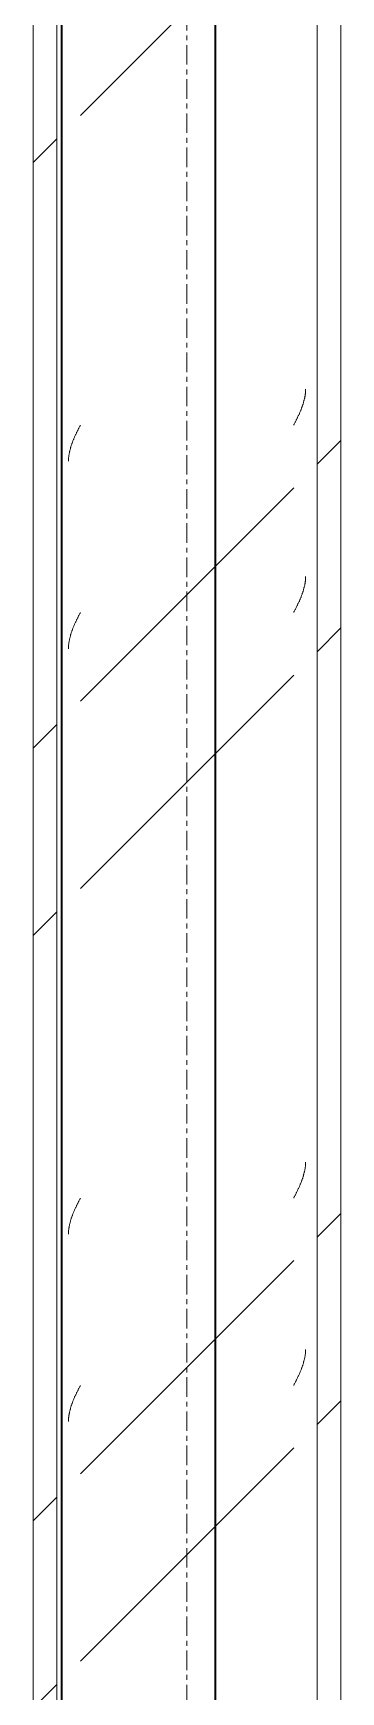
# Model space of a CAD drawing. Header units: centimetres. Extents: x -7221 to 15977, y -285 to 1507.
# Drawn here: x -6460.4 to -6440.4, y 166.6 to 274.6 of the extents above; entities that cross this region are included whole.
import ezdxf

# ---------------------------------------------------------------- set-up
doc = ezdxf.new("R2010")
doc.units = ezdxf.units.CM
doc.linetypes.add('Grid Line', pattern=[2.2225, 1.27, -0.3175, 0.3175, -0.3175])
for name, color, linetype, lineweight in [('I-WALL', 7, 'Continuous', 9), ('S-COLS', 7, 'Continuous', 9), ('S-GRID', 7, 'Continuous', 9)]:
    doc.layers.add(name, color=color, linetype=linetype, lineweight=lineweight)
pattern_1 = [(45, (0, 0), (-25.14472, 25.14472), []), (45, (0, 38.1), (-25.14472, 25.14472), [])]

# ---------------------------------------------------------------- blocks, each defined once
blk = doc.blocks.new('PQ_RVR_ARQ-01_ZZ_ZZ_MO_T_A_rvt-1-Elevación Eje 10')
at = {"layer": 'I-WALL', "color": 254, "lineweight": 35, "true_color": 0xcccccc}
for p, q in [((-6458.6, 398.96), (-6458.6, 94)), ((-6448.6, 94), (-6448.6, 398.96))]:
    blk.add_line(p, q, dxfattribs=at)
blk = doc.blocks.new('FP_3-Elevación Eje 10')
at = {"layer": 'S-COLS', "color": 9, "true_color": 0xc0c0c0}
for p, q in [((-6442.92, 250.37), (-6442.91, 250.4)), ((-6442.91, 250.4), (-6442.9, 250.44)), ((-6442.9, 250.44), (-6442.89, 250.48)), ((-6442.89, 250.48), (-6442.88, 250.51)), ((-6442.88, 250.51), (-6442.87, 250.55)), ((-6442.87, 250.55), (-6442.86, 250.59)), ((-6442.86, 250.59), (-6442.85, 250.63)), ((-6442.85, 250.63), (-6442.84, 250.66)), ((-6442.84, 250.66), (-6442.83, 250.7)), ((-6442.83, 250.7), (-6442.82, 250.74)), ((-6442.82, 250.74), (-6442.81, 250.78)), ((-6442.81, 250.78), (-6442.8, 250.81)), ((-6442.8, 250.81), (-6442.79, 250.85)), ((-6442.79, 250.89), (-6442.78, 250.93)), ((-6442.79, 250.85), (-6442.79, 250.89)), ((-6442.78, 250.93), (-6442.77, 250.96)), ((-6442.77, 251), (-6442.76, 251.04)), ((-6442.77, 250.96), (-6442.77, 251)), ((-6442.76, 251.07), (-6442.75, 251.11)), ((-6442.76, 251.04), (-6442.76, 251.07)), ((-6442.75, 251.19), (-6442.74, 251.22)), ((-6442.75, 251.15), (-6442.75, 251.19)), ((-6442.75, 251.11), (-6442.75, 251.15)), ((-6442.74, 251.37), (-6442.74, 251.41)), ((-6442.74, 251.34), (-6442.74, 251.37)), ((-6442.74, 251.3), (-6442.74, 251.34)), ((-6442.74, 251.26), (-6442.74, 251.3)), ((-6442.74, 251.22), (-6442.74, 251.26)), ((-6443.39, 249.28), (-6443.37, 249.32)), ((-6443.37, 249.32), (-6443.35, 249.36)), ((-6443.35, 249.36), (-6443.34, 249.4)), ((-6443.34, 249.4), (-6443.32, 249.43)), ((-6443.32, 249.43), (-6443.3, 249.47)), ((-6443.3, 249.47), (-6443.28, 249.51)), ((-6443.28, 249.51), (-6443.26, 249.55)), ((-6443.26, 249.55), (-6443.25, 249.58)), ((-6443.25, 249.58), (-6443.23, 249.62)), ((-6443.23, 249.62), (-6443.21, 249.66)), ((-6443.21, 249.66), (-6443.19, 249.69)), ((-6443.19, 249.69), (-6443.18, 249.73)), ((-6443.18, 249.73), (-6443.16, 249.77)), ((-6443.16, 249.77), (-6443.14, 249.81)), ((-6443.14, 249.81), (-6443.13, 249.84)), ((-6443.13, 249.84), (-6443.11, 249.88)), ((-6443.11, 249.88), (-6443.09, 249.92)), ((-6443.09, 249.92), (-6443.08, 249.96)), ((-6443.08, 249.96), (-6443.06, 249.99)), ((-6443.06, 249.99), (-6443.05, 250.03)), ((-6443.05, 250.03), (-6443.03, 250.07)), ((-6443.03, 250.07), (-6443.02, 250.1)), ((-6443.02, 250.1), (-6443, 250.14)), ((-6443, 250.14), (-6442.99, 250.18)), ((-6442.99, 250.18), (-6442.97, 250.22)), ((-6442.97, 250.22), (-6442.96, 250.25)), ((-6442.96, 250.25), (-6442.95, 250.29)), ((-6442.95, 250.29), (-6442.94, 250.33)), ((-6442.94, 250.33), (-6442.92, 250.37)), ((-6443.5, 249.06), (-6443.49, 249.1)), ((-6443.49, 249.1), (-6443.47, 249.13)), ((-6443.47, 249.13), (-6443.45, 249.17)), ((-6443.45, 249.17), (-6443.43, 249.21)), ((-6443.43, 249.21), (-6443.41, 249.25)), ((-6443.41, 249.25), (-6443.39, 249.28)), ((-6442.84, 238.47), (-6442.83, 238.51)), ((-6442.83, 238.51), (-6442.82, 238.55)), ((-6442.82, 238.55), (-6442.81, 238.59)), ((-6442.81, 238.59), (-6442.8, 238.62)), ((-6442.8, 238.62), (-6442.79, 238.66)), ((-6442.79, 238.7), (-6442.78, 238.74)), ((-6442.79, 238.66), (-6442.79, 238.7)), ((-6442.78, 238.74), (-6442.77, 238.77)), ((-6442.77, 238.81), (-6442.76, 238.85)), ((-6442.77, 238.77), (-6442.77, 238.81)), ((-6442.76, 238.89), (-6442.75, 238.92)), ((-6442.76, 238.85), (-6442.76, 238.89)), ((-6442.75, 239), (-6442.74, 239.03)), ((-6442.75, 238.96), (-6442.75, 239)), ((-6442.75, 238.92), (-6442.75, 238.96)), ((-6442.74, 239.18), (-6442.74, 239.22)), ((-6442.74, 239.15), (-6442.74, 239.18)), ((-6442.74, 239.11), (-6442.74, 239.15)), ((-6442.74, 239.07), (-6442.74, 239.11)), ((-6442.74, 239.03), (-6442.74, 239.07)), ((-6443.25, 237.39), (-6443.23, 237.43)), ((-6443.23, 237.43), (-6443.21, 237.47)), ((-6443.21, 237.47), (-6443.19, 237.5)), ((-6443.19, 237.5), (-6443.18, 237.54)), ((-6443.18, 237.54), (-6443.16, 237.58)), ((-6443.16, 237.58), (-6443.14, 237.62)), ((-6443.14, 237.62), (-6443.13, 237.65)), ((-6443.13, 237.65), (-6443.11, 237.69)), ((-6443.11, 237.69), (-6443.09, 237.73)), ((-6443.09, 237.73), (-6443.08, 237.77)), ((-6443.08, 237.77), (-6443.06, 237.8)), ((-6443.06, 237.8), (-6443.05, 237.84)), ((-6443.05, 237.84), (-6443.03, 237.88)), ((-6443.03, 237.88), (-6443.02, 237.92)), ((-6443.02, 237.92), (-6443, 237.95)), ((-6443, 237.95), (-6442.99, 237.99)), ((-6442.99, 237.99), (-6442.97, 238.03)), ((-6442.97, 238.03), (-6442.96, 238.06)), ((-6442.96, 238.06), (-6442.95, 238.1)), ((-6442.95, 238.1), (-6442.94, 238.14)), ((-6442.94, 238.14), (-6442.92, 238.18)), ((-6442.92, 238.18), (-6442.91, 238.21)), ((-6442.91, 238.21), (-6442.9, 238.25)), ((-6442.9, 238.25), (-6442.89, 238.29)), ((-6442.89, 238.29), (-6442.88, 238.33)), ((-6442.88, 238.33), (-6442.87, 238.36)), ((-6442.87, 238.36), (-6442.86, 238.4)), ((-6442.86, 238.4), (-6442.85, 238.44)), ((-6442.85, 238.44), (-6442.84, 238.47)), ((-6443.5, 236.87), (-6443.49, 236.91)), ((-6443.49, 236.91), (-6443.47, 236.95)), ((-6443.47, 236.95), (-6443.45, 236.98)), ((-6443.45, 236.98), (-6443.43, 237.02)), ((-6443.43, 237.02), (-6443.41, 237.06)), ((-6443.41, 237.06), (-6443.39, 237.09)), ((-6443.39, 237.09), (-6443.37, 237.13)), ((-6443.37, 237.13), (-6443.35, 237.17)), ((-6443.35, 237.17), (-6443.34, 237.21)), ((-6443.34, 237.21), (-6443.32, 237.24)), ((-6443.32, 237.24), (-6443.3, 237.28)), ((-6443.3, 237.28), (-6443.28, 237.32)), ((-6443.28, 237.32), (-6443.26, 237.36)), ((-6443.26, 237.36), (-6443.25, 237.39)), ((-6442.77, 200.71), (-6442.76, 200.75)), ((-6442.76, 200.79), (-6442.75, 200.82)), ((-6442.76, 200.75), (-6442.76, 200.79)), ((-6442.75, 200.9), (-6442.74, 200.93)), ((-6442.75, 200.86), (-6442.75, 200.9)), ((-6442.75, 200.82), (-6442.75, 200.86)), ((-6442.74, 201.08), (-6442.74, 201.12)), ((-6442.74, 201.05), (-6442.74, 201.08)), ((-6442.74, 201.01), (-6442.74, 201.05)), ((-6442.74, 200.97), (-6442.74, 201.01)), ((-6442.74, 200.93), (-6442.74, 200.97)), ((-6443.09, 199.63), (-6443.08, 199.67)), ((-6443.08, 199.67), (-6443.06, 199.7)), ((-6443.06, 199.7), (-6443.05, 199.74)), ((-6443.05, 199.74), (-6443.03, 199.78)), ((-6443.03, 199.78), (-6443.02, 199.82)), ((-6443.02, 199.82), (-6443, 199.85)), ((-6443, 199.85), (-6442.99, 199.89)), ((-6442.99, 199.89), (-6442.97, 199.93)), ((-6442.97, 199.93), (-6442.96, 199.96)), ((-6442.96, 199.96), (-6442.95, 200)), ((-6442.95, 200), (-6442.94, 200.04)), ((-6442.94, 200.04), (-6442.92, 200.08)), ((-6442.92, 200.08), (-6442.91, 200.11)), ((-6442.91, 200.11), (-6442.9, 200.15)), ((-6442.9, 200.15), (-6442.89, 200.19)), ((-6442.89, 200.19), (-6442.88, 200.23)), ((-6442.88, 200.23), (-6442.87, 200.26)), ((-6442.87, 200.26), (-6442.86, 200.3)), ((-6442.86, 200.3), (-6442.85, 200.34)), ((-6442.85, 200.34), (-6442.84, 200.37)), ((-6442.84, 200.37), (-6442.83, 200.41)), ((-6442.83, 200.41), (-6442.82, 200.45)), ((-6442.82, 200.45), (-6442.81, 200.49)), ((-6442.81, 200.49), (-6442.8, 200.52)), ((-6442.8, 200.52), (-6442.79, 200.56)), ((-6442.79, 200.6), (-6442.78, 200.64)), ((-6442.79, 200.56), (-6442.79, 200.6)), ((-6442.78, 200.64), (-6442.77, 200.67)), ((-6442.77, 200.67), (-6442.77, 200.71)), ((-6443.5, 198.77), (-6443.49, 198.81)), ((-6443.49, 198.81), (-6443.47, 198.85)), ((-6443.47, 198.85), (-6443.45, 198.88)), ((-6443.45, 198.88), (-6443.43, 198.92)), ((-6443.43, 198.92), (-6443.41, 198.96)), ((-6443.41, 198.96), (-6443.39, 198.99)), ((-6443.39, 198.99), (-6443.37, 199.03)), ((-6443.37, 199.03), (-6443.35, 199.07)), ((-6443.35, 199.07), (-6443.34, 199.11)), ((-6443.34, 199.11), (-6443.32, 199.14)), ((-6443.32, 199.14), (-6443.3, 199.18)), ((-6443.3, 199.18), (-6443.28, 199.22)), ((-6443.28, 199.22), (-6443.26, 199.26)), ((-6443.26, 199.26), (-6443.25, 199.29)), ((-6443.25, 199.29), (-6443.23, 199.33)), ((-6443.23, 199.33), (-6443.21, 199.37)), ((-6443.21, 199.37), (-6443.19, 199.4)), ((-6443.19, 199.4), (-6443.18, 199.44)), ((-6443.18, 199.44), (-6443.16, 199.48)), ((-6443.16, 199.48), (-6443.14, 199.52)), ((-6443.14, 199.52), (-6443.13, 199.55)), ((-6443.13, 199.55), (-6443.11, 199.59)), ((-6443.11, 199.59), (-6443.09, 199.63)), ((-6442.74, 188.89), (-6442.74, 188.93)), ((-6442.74, 188.86), (-6442.74, 188.89)), ((-6442.74, 188.82), (-6442.74, 188.86)), ((-6442.96, 187.77), (-6442.95, 187.81)), ((-6442.95, 187.81), (-6442.94, 187.85)), ((-6442.94, 187.85), (-6442.92, 187.89)), ((-6442.92, 187.89), (-6442.91, 187.92)), ((-6442.91, 187.92), (-6442.9, 187.96)), ((-6442.9, 187.96), (-6442.89, 188)), ((-6442.89, 188), (-6442.88, 188.04)), ((-6442.88, 188.04), (-6442.87, 188.07)), ((-6442.87, 188.07), (-6442.86, 188.11)), ((-6442.86, 188.11), (-6442.85, 188.15)), ((-6442.85, 188.15), (-6442.84, 188.19)), ((-6442.84, 188.19), (-6442.83, 188.22)), ((-6442.83, 188.22), (-6442.82, 188.26)), ((-6442.82, 188.26), (-6442.81, 188.3)), ((-6442.81, 188.3), (-6442.8, 188.33)), ((-6442.8, 188.33), (-6442.79, 188.37)), ((-6442.79, 188.41), (-6442.78, 188.45)), ((-6442.79, 188.37), (-6442.79, 188.41)), ((-6442.78, 188.45), (-6442.77, 188.48)), ((-6442.77, 188.52), (-6442.76, 188.56)), ((-6442.77, 188.48), (-6442.77, 188.52)), ((-6442.76, 188.6), (-6442.75, 188.63)), ((-6442.76, 188.56), (-6442.76, 188.6)), ((-6442.75, 188.71), (-6442.74, 188.74)), ((-6442.75, 188.67), (-6442.75, 188.71)), ((-6442.75, 188.63), (-6442.75, 188.67)), ((-6442.74, 188.78), (-6442.74, 188.82)), ((-6442.74, 188.74), (-6442.74, 188.78)), ((-6443.45, 186.69), (-6443.43, 186.73)), ((-6443.43, 186.73), (-6443.41, 186.77)), ((-6443.41, 186.77), (-6443.39, 186.81)), ((-6443.39, 186.81), (-6443.37, 186.84)), ((-6443.37, 186.84), (-6443.35, 186.88)), ((-6443.35, 186.88), (-6443.34, 186.92)), ((-6443.34, 186.92), (-6443.32, 186.95)), ((-6443.32, 186.95), (-6443.3, 186.99)), ((-6443.3, 186.99), (-6443.28, 187.03)), ((-6443.28, 187.03), (-6443.26, 187.07)), ((-6443.26, 187.07), (-6443.25, 187.1)), ((-6443.25, 187.1), (-6443.23, 187.14)), ((-6443.23, 187.14), (-6443.21, 187.18)), ((-6443.21, 187.18), (-6443.19, 187.22)), ((-6443.19, 187.22), (-6443.18, 187.25)), ((-6443.18, 187.25), (-6443.16, 187.29)), ((-6443.16, 187.29), (-6443.14, 187.33)), ((-6443.14, 187.33), (-6443.13, 187.36)), ((-6443.13, 187.36), (-6443.11, 187.4)), ((-6443.11, 187.4), (-6443.09, 187.44)), ((-6443.09, 187.44), (-6443.08, 187.48)), ((-6443.08, 187.48), (-6443.06, 187.51)), ((-6443.06, 187.51), (-6443.05, 187.55)), ((-6443.05, 187.55), (-6443.03, 187.59)), ((-6443.03, 187.59), (-6443.02, 187.63)), ((-6443.02, 187.63), (-6443, 187.66)), ((-6443, 187.66), (-6442.99, 187.7)), ((-6442.99, 187.7), (-6442.97, 187.74)), ((-6442.97, 187.74), (-6442.96, 187.77)), ((-6443.5, 186.58), (-6443.49, 186.62)), ((-6443.49, 186.62), (-6443.47, 186.66)), ((-6443.47, 186.66), (-6443.45, 186.69))]:
    blk.add_line(p, q, dxfattribs=at)
blk = doc.blocks.new('FP_4-Elevación Eje 10')
at = {"layer": 'S-COLS', "color": 9, "true_color": 0xc0c0c0}
for p, q in [((-6457.8, 248.2), (-6457.78, 248.24)), ((-6457.78, 248.24), (-6457.76, 248.28)), ((-6457.76, 248.28), (-6457.75, 248.31)), ((-6457.75, 248.31), (-6457.73, 248.35)), ((-6457.73, 248.35), (-6457.71, 248.39)), ((-6457.71, 248.39), (-6457.7, 248.43)), ((-6457.7, 248.43), (-6457.68, 248.46)), ((-6457.68, 248.46), (-6457.66, 248.5)), ((-6457.66, 248.5), (-6457.64, 248.54)), ((-6457.64, 248.54), (-6457.63, 248.58)), ((-6457.63, 248.58), (-6457.61, 248.61)), ((-6457.61, 248.61), (-6457.59, 248.65)), ((-6457.59, 248.65), (-6457.57, 248.69)), ((-6457.57, 248.69), (-6457.55, 248.72)), ((-6457.55, 248.72), (-6457.53, 248.76)), ((-6457.53, 248.76), (-6457.52, 248.8)), ((-6457.52, 248.8), (-6457.5, 248.84)), ((-6457.5, 248.84), (-6457.48, 248.87)), ((-6457.48, 248.87), (-6457.46, 248.91)), ((-6457.46, 248.91), (-6457.44, 248.95)), ((-6457.44, 248.95), (-6457.42, 248.99)), ((-6457.42, 248.99), (-6457.4, 249.02)), ((-6457.4, 249.02), (-6457.38, 249.06)), ((-6458.12, 247.12), (-6458.11, 247.16)), ((-6458.11, 247.19), (-6458.1, 247.23)), ((-6458.11, 247.16), (-6458.11, 247.19)), ((-6458.1, 247.23), (-6458.09, 247.27)), ((-6458.09, 247.31), (-6458.08, 247.34)), ((-6458.09, 247.27), (-6458.09, 247.31)), ((-6458.08, 247.34), (-6458.07, 247.38)), ((-6458.07, 247.38), (-6458.06, 247.42)), ((-6458.06, 247.42), (-6458.05, 247.46)), ((-6458.05, 247.46), (-6458.04, 247.49)), ((-6458.04, 247.49), (-6458.03, 247.53)), ((-6458.03, 247.53), (-6458.02, 247.57)), ((-6458.02, 247.57), (-6458.01, 247.61)), ((-6458.01, 247.61), (-6458, 247.64)), ((-6458, 247.64), (-6457.99, 247.68)), ((-6457.99, 247.68), (-6457.98, 247.72)), ((-6457.98, 247.72), (-6457.97, 247.75)), ((-6457.97, 247.75), (-6457.95, 247.79)), ((-6457.95, 247.79), (-6457.94, 247.83)), ((-6457.94, 247.83), (-6457.93, 247.87)), ((-6457.93, 247.87), (-6457.91, 247.9)), ((-6457.91, 247.9), (-6457.9, 247.94)), ((-6457.9, 247.94), (-6457.89, 247.98)), ((-6457.89, 247.98), (-6457.87, 248.02)), ((-6457.87, 248.02), (-6457.86, 248.05)), ((-6457.86, 248.05), (-6457.84, 248.09)), ((-6457.84, 248.09), (-6457.83, 248.13)), ((-6457.83, 248.13), (-6457.81, 248.16)), ((-6457.81, 248.16), (-6457.8, 248.2)), ((-6458.15, 246.9), (-6458.14, 246.93)), ((-6458.15, 246.86), (-6458.15, 246.9)), ((-6458.15, 246.82), (-6458.15, 246.86)), ((-6458.15, 246.78), (-6458.15, 246.82)), ((-6458.15, 246.75), (-6458.15, 246.78)), ((-6458.15, 246.71), (-6458.15, 246.75)), ((-6458.14, 246.97), (-6458.13, 247.01)), ((-6458.14, 246.93), (-6458.14, 246.97)), ((-6458.13, 247.08), (-6458.12, 247.12)), ((-6458.13, 247.05), (-6458.13, 247.08)), ((-6458.13, 247.01), (-6458.13, 247.05)), ((-6457.66, 236.31), (-6457.64, 236.35)), ((-6457.64, 236.35), (-6457.63, 236.39)), ((-6457.63, 236.39), (-6457.61, 236.42)), ((-6457.61, 236.42), (-6457.59, 236.46)), ((-6457.59, 236.46), (-6457.57, 236.5)), ((-6457.57, 236.5), (-6457.55, 236.53)), ((-6457.55, 236.53), (-6457.53, 236.57)), ((-6457.53, 236.57), (-6457.52, 236.61)), ((-6457.52, 236.61), (-6457.5, 236.65)), ((-6457.5, 236.65), (-6457.48, 236.68)), ((-6457.48, 236.68), (-6457.46, 236.72)), ((-6457.46, 236.72), (-6457.44, 236.76)), ((-6457.44, 236.76), (-6457.42, 236.8)), ((-6457.42, 236.8), (-6457.4, 236.83)), ((-6457.4, 236.83), (-6457.38, 236.87)), ((-6458.06, 235.23), (-6458.05, 235.27)), ((-6458.05, 235.27), (-6458.04, 235.3)), ((-6458.04, 235.3), (-6458.03, 235.34)), ((-6458.03, 235.34), (-6458.02, 235.38)), ((-6458.02, 235.38), (-6458.01, 235.42)), ((-6458.01, 235.42), (-6458, 235.45)), ((-6458, 235.45), (-6457.99, 235.49)), ((-6457.99, 235.49), (-6457.98, 235.53)), ((-6457.98, 235.53), (-6457.97, 235.56)), ((-6457.97, 235.56), (-6457.95, 235.6)), ((-6457.95, 235.6), (-6457.94, 235.64)), ((-6457.94, 235.64), (-6457.93, 235.68)), ((-6457.93, 235.68), (-6457.91, 235.71)), ((-6457.91, 235.71), (-6457.9, 235.75)), ((-6457.9, 235.75), (-6457.89, 235.79)), ((-6457.89, 235.79), (-6457.87, 235.83)), ((-6457.87, 235.83), (-6457.86, 235.86)), ((-6457.86, 235.86), (-6457.84, 235.9)), ((-6457.84, 235.9), (-6457.83, 235.94)), ((-6457.83, 235.94), (-6457.81, 235.98)), ((-6457.81, 235.98), (-6457.8, 236.01)), ((-6457.8, 236.01), (-6457.78, 236.05)), ((-6457.78, 236.05), (-6457.76, 236.09)), ((-6457.76, 236.09), (-6457.75, 236.12)), ((-6457.75, 236.12), (-6457.73, 236.16)), ((-6457.73, 236.16), (-6457.71, 236.2)), ((-6457.71, 236.2), (-6457.7, 236.24)), ((-6457.7, 236.24), (-6457.68, 236.27)), ((-6457.68, 236.27), (-6457.66, 236.31)), ((-6458.15, 234.71), (-6458.14, 234.74)), ((-6458.15, 234.67), (-6458.15, 234.71)), ((-6458.15, 234.63), (-6458.15, 234.67)), ((-6458.15, 234.59), (-6458.15, 234.63)), ((-6458.15, 234.56), (-6458.15, 234.59)), ((-6458.15, 234.52), (-6458.15, 234.56)), ((-6458.14, 234.78), (-6458.13, 234.82)), ((-6458.14, 234.74), (-6458.14, 234.78)), ((-6458.13, 234.89), (-6458.12, 234.93)), ((-6458.13, 234.86), (-6458.13, 234.89)), ((-6458.13, 234.82), (-6458.13, 234.86)), ((-6458.12, 234.93), (-6458.11, 234.97)), ((-6458.11, 235.01), (-6458.1, 235.04)), ((-6458.11, 234.97), (-6458.11, 235.01)), ((-6458.1, 235.04), (-6458.09, 235.08)), ((-6458.09, 235.12), (-6458.08, 235.15)), ((-6458.09, 235.08), (-6458.09, 235.12)), ((-6458.08, 235.15), (-6458.07, 235.19)), ((-6458.07, 235.19), (-6458.06, 235.23)), ((-6457.5, 198.55), (-6457.48, 198.58)), ((-6457.48, 198.58), (-6457.46, 198.62)), ((-6457.46, 198.62), (-6457.44, 198.66)), ((-6457.44, 198.66), (-6457.42, 198.7)), ((-6457.42, 198.7), (-6457.4, 198.73)), ((-6457.4, 198.73), (-6457.38, 198.77)), ((-6457.97, 197.46), (-6457.95, 197.5)), ((-6457.95, 197.5), (-6457.94, 197.54)), ((-6457.94, 197.54), (-6457.93, 197.58)), ((-6457.93, 197.58), (-6457.91, 197.61)), ((-6457.91, 197.61), (-6457.9, 197.65)), ((-6457.9, 197.65), (-6457.89, 197.69)), ((-6457.89, 197.69), (-6457.87, 197.73)), ((-6457.87, 197.73), (-6457.86, 197.76)), ((-6457.86, 197.76), (-6457.84, 197.8)), ((-6457.84, 197.8), (-6457.83, 197.84)), ((-6457.83, 197.84), (-6457.81, 197.88)), ((-6457.81, 197.88), (-6457.8, 197.91)), ((-6457.8, 197.91), (-6457.78, 197.95)), ((-6457.78, 197.95), (-6457.76, 197.99)), ((-6457.76, 197.99), (-6457.75, 198.02)), ((-6457.75, 198.02), (-6457.73, 198.06)), ((-6457.73, 198.06), (-6457.71, 198.1)), ((-6457.71, 198.1), (-6457.7, 198.14)), ((-6457.7, 198.14), (-6457.68, 198.17)), ((-6457.68, 198.17), (-6457.66, 198.21)), ((-6457.66, 198.21), (-6457.64, 198.25)), ((-6457.64, 198.25), (-6457.63, 198.29)), ((-6457.63, 198.29), (-6457.61, 198.32)), ((-6457.61, 198.32), (-6457.59, 198.36)), ((-6457.59, 198.36), (-6457.57, 198.4)), ((-6457.57, 198.4), (-6457.55, 198.43)), ((-6457.55, 198.43), (-6457.53, 198.47)), ((-6457.53, 198.47), (-6457.52, 198.51)), ((-6457.52, 198.51), (-6457.5, 198.55)), ((-6458.15, 196.61), (-6458.14, 196.64)), ((-6458.15, 196.57), (-6458.15, 196.61)), ((-6458.15, 196.53), (-6458.15, 196.57)), ((-6458.15, 196.49), (-6458.15, 196.53)), ((-6458.15, 196.46), (-6458.15, 196.49)), ((-6458.15, 196.42), (-6458.15, 196.46)), ((-6458.14, 196.68), (-6458.13, 196.72)), ((-6458.14, 196.64), (-6458.14, 196.68)), ((-6458.13, 196.79), (-6458.12, 196.83)), ((-6458.13, 196.76), (-6458.13, 196.79)), ((-6458.13, 196.72), (-6458.13, 196.76)), ((-6458.12, 196.83), (-6458.11, 196.87)), ((-6458.11, 196.91), (-6458.1, 196.94)), ((-6458.11, 196.87), (-6458.11, 196.91)), ((-6458.1, 196.94), (-6458.09, 196.98)), ((-6458.09, 197.02), (-6458.08, 197.05)), ((-6458.09, 196.98), (-6458.09, 197.02)), ((-6458.08, 197.05), (-6458.07, 197.09)), ((-6458.07, 197.09), (-6458.06, 197.13)), ((-6458.06, 197.13), (-6458.05, 197.17)), ((-6458.05, 197.17), (-6458.04, 197.2)), ((-6458.04, 197.2), (-6458.03, 197.24)), ((-6458.03, 197.24), (-6458.02, 197.28)), ((-6458.02, 197.28), (-6458.01, 197.32)), ((-6458.01, 197.32), (-6458, 197.35)), ((-6458, 197.35), (-6457.99, 197.39)), ((-6457.99, 197.39), (-6457.98, 197.43)), ((-6457.98, 197.43), (-6457.97, 197.46)), ((-6457.84, 185.61), (-6457.83, 185.65)), ((-6457.83, 185.65), (-6457.81, 185.69)), ((-6457.81, 185.69), (-6457.8, 185.72)), ((-6457.8, 185.72), (-6457.78, 185.76)), ((-6457.78, 185.76), (-6457.76, 185.8)), ((-6457.76, 185.8), (-6457.75, 185.84)), ((-6457.75, 185.84), (-6457.73, 185.87)), ((-6457.73, 185.87), (-6457.71, 185.91)), ((-6457.71, 185.91), (-6457.7, 185.95)), ((-6457.7, 185.95), (-6457.68, 185.98)), ((-6457.68, 185.98), (-6457.66, 186.02)), ((-6457.66, 186.02), (-6457.64, 186.06)), ((-6457.64, 186.06), (-6457.63, 186.1)), ((-6457.63, 186.1), (-6457.61, 186.13)), ((-6457.61, 186.13), (-6457.59, 186.17)), ((-6457.59, 186.17), (-6457.57, 186.21)), ((-6457.57, 186.21), (-6457.55, 186.25)), ((-6457.55, 186.25), (-6457.53, 186.28)), ((-6457.53, 186.28), (-6457.52, 186.32)), ((-6457.52, 186.32), (-6457.5, 186.36)), ((-6457.5, 186.36), (-6457.48, 186.39)), ((-6457.48, 186.39), (-6457.46, 186.43)), ((-6457.46, 186.43), (-6457.44, 186.47)), ((-6457.44, 186.47), (-6457.42, 186.51)), ((-6457.42, 186.51), (-6457.4, 186.54)), ((-6457.4, 186.54), (-6457.38, 186.58)), ((-6458.13, 184.6), (-6458.12, 184.64)), ((-6458.13, 184.57), (-6458.13, 184.6)), ((-6458.13, 184.53), (-6458.13, 184.57)), ((-6458.12, 184.64), (-6458.11, 184.68)), ((-6458.11, 184.72), (-6458.1, 184.75)), ((-6458.11, 184.68), (-6458.11, 184.72)), ((-6458.1, 184.75), (-6458.09, 184.79)), ((-6458.09, 184.83), (-6458.08, 184.87)), ((-6458.09, 184.79), (-6458.09, 184.83)), ((-6458.08, 184.87), (-6458.07, 184.9)), ((-6458.07, 184.9), (-6458.06, 184.94)), ((-6458.06, 184.94), (-6458.05, 184.98)), ((-6458.05, 184.98), (-6458.04, 185.01)), ((-6458.04, 185.01), (-6458.03, 185.05)), ((-6458.03, 185.05), (-6458.02, 185.09)), ((-6458.02, 185.09), (-6458.01, 185.13)), ((-6458.01, 185.13), (-6458, 185.16)), ((-6458, 185.16), (-6457.99, 185.2)), ((-6457.99, 185.2), (-6457.98, 185.24)), ((-6457.98, 185.24), (-6457.97, 185.28)), ((-6457.97, 185.28), (-6457.95, 185.31)), ((-6457.95, 185.31), (-6457.94, 185.35)), ((-6457.94, 185.35), (-6457.93, 185.39)), ((-6457.93, 185.39), (-6457.91, 185.42)), ((-6457.91, 185.42), (-6457.9, 185.46)), ((-6457.9, 185.46), (-6457.89, 185.5)), ((-6457.89, 185.5), (-6457.87, 185.54)), ((-6457.87, 185.54), (-6457.86, 185.57)), ((-6457.86, 185.57), (-6457.84, 185.61)), ((-6458.15, 184.42), (-6458.14, 184.45)), ((-6458.15, 184.38), (-6458.15, 184.42)), ((-6458.15, 184.34), (-6458.15, 184.38)), ((-6458.15, 184.31), (-6458.15, 184.34)), ((-6458.15, 184.27), (-6458.15, 184.31)), ((-6458.15, 184.23), (-6458.15, 184.27)), ((-6458.14, 184.49), (-6458.13, 184.53)), ((-6458.14, 184.45), (-6458.14, 184.49))]:
    blk.add_line(p, q, dxfattribs=at)
blk = doc.blocks.new('UC-Perfil universal-Pilar - 200 x 200-1743406-Elevación Eje 10')
at = {"layer": 'S-COLS', "true_color": 0xc0c0c0}
h = blk.add_hatch(dxfattribs=at)
h.set_pattern_fill('FP_2', color=9, style=0, pattern_type=2)
h.set_pattern_definition(pattern_1)
h.paths.add_polyline_path([(-6458.9, 94), (-6458.9, 378.86), (-6460.44, 378.86), (-6460.44, 94)])
h = blk.add_hatch(dxfattribs=at)
h.set_pattern_fill('FP_2', color=9, style=0, pattern_type=2)
h.set_pattern_definition(pattern_1)
h.paths.add_polyline_path([(-6443.5, 94), (-6443.5, 378.86), (-6457.38, 378.86), (-6457.38, 94)])
h = blk.add_hatch(dxfattribs=at)
h.set_pattern_fill('FP_2', color=9, style=0, pattern_type=2)
h.set_pattern_definition(pattern_1)
h.paths.add_polyline_path([(-6440.44, 94), (-6440.44, 378.86), (-6441.98, 378.86), (-6441.98, 94)])
at = {"layer": 'S-COLS'}
for p, q in [((-6460.44, 378.86), (-6460.44, 94)), ((-6458.9, 378.86), (-6458.9, 94)), ((-6441.98, 378.86), (-6441.98, 94)), ((-6440.44, 378.86), (-6440.44, 94))]:
    blk.add_line(p, q, dxfattribs=at)
for name in ['FP_3-Elevación Eje 10', 'FP_4-Elevación Eje 10']:
    blk.add_blockref(name, (0, 0), dxfattribs=at)

msp = doc.modelspace()

# ---------------------------------------------------------------- linework, layer by layer
at = {"layer": 'S-GRID', "color": 253, "linetype": 'Grid Line', "true_color": 0xaaaaaa}
msp.add_line((-6450.445, -18.626), (-6450.445, 1400.722), dxfattribs=at)

# ---------------------------------------------------------------- block references
at = {"lineweight": 5}
msp.add_blockref('PQ_RVR_ARQ-01_ZZ_ZZ_MO_T_A_rvt-1-Elevación Eje 10', (0, 0), dxfattribs=at)
at = {"layer": 'S-COLS'}
msp.add_blockref('UC-Perfil universal-Pilar - 200 x 200-1743406-Elevación Eje 10', (0, 0), dxfattribs=at)

doc.saveas('drawing.dxf')
